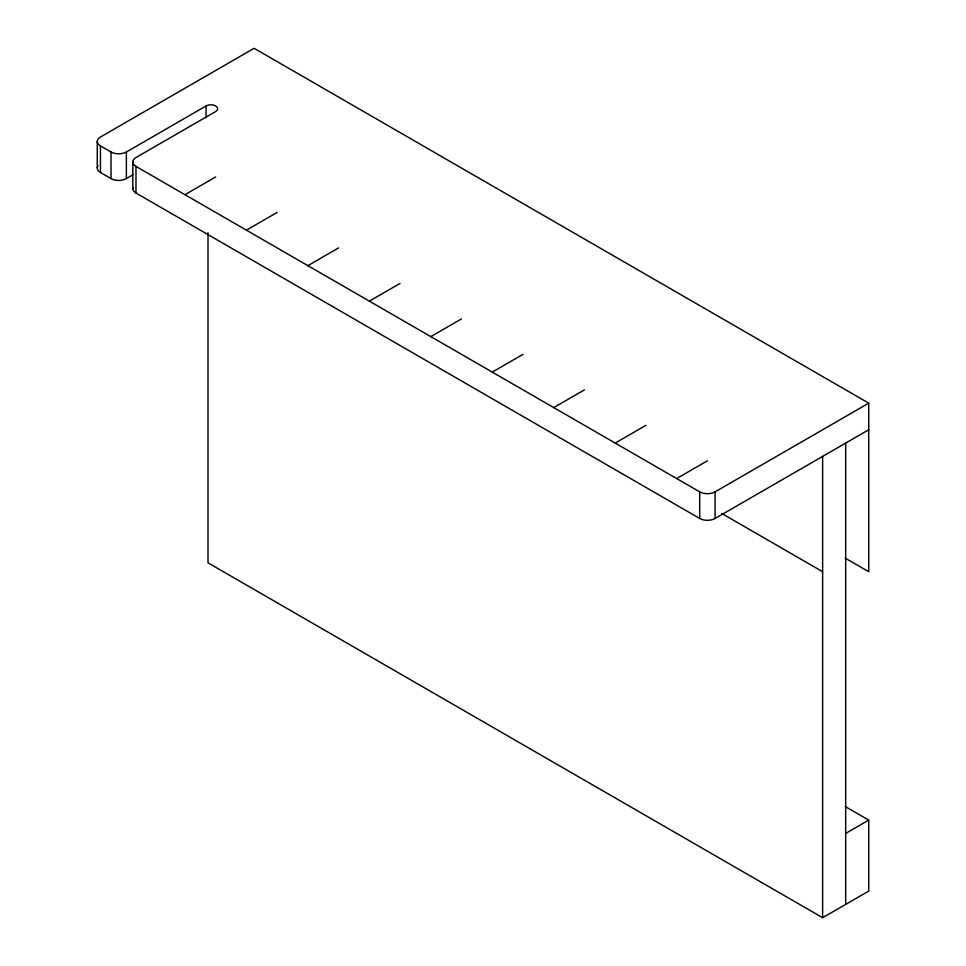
<?xml version="1.0" encoding="UTF-8"?>
<svg xmlns="http://www.w3.org/2000/svg" width="966" height="966" viewBox="0 0 966 966"><rect width="100%" height="100%" fill="white"/><g stroke="black" fill="none" stroke-linecap="round" stroke-linejoin="round"><path stroke-width="1.45" d="M845.25 558.155L868.736 571.715L868.736 403.16L254.106 48.3L100.452 137.015A10.867 6.279 0 0 0 100.452 145.89L111.005 151.988A10.867 6.279 0 0 0 126.377 151.988L206.084 105.958A6.786 3.924 0 0 1 215.696 105.958A6.786 3.924 0 0 1 215.696 111.513L135.977 157.53A10.867 6.279 0 0 0 135.977 166.406L135.977 193.019L699.71 518.476A10.867 6.279 0 0 0 715.082 518.476L868.736 429.773M98.085 165.669A10.867 6.279 0 0 0 100.452 172.503L111.005 178.601A10.867 6.279 0 0 0 126.377 178.601L132.91 174.822M184.953 194.673L215.696 176.935M246.427 230.162L277.157 212.423M307.888 265.65L338.619 247.9M369.35 301.138L400.081 283.388M430.812 336.615L461.543 318.877M492.274 372.103L523.004 354.365M553.735 407.592L584.466 389.841M615.197 443.08L645.928 425.33M676.659 478.556L707.39 460.818M135.977 166.406L699.71 491.863A10.867 6.279 0 0 0 715.082 491.863L868.736 403.16M845.685 833.417L868.736 820.11L868.736 891.087L822.634 917.7L208.004 562.84L208.004 232.685M721.759 513.465L822.634 571.715M845.25 806.55L868.736 820.11M845.685 443.08L845.685 904.393M822.634 456.387L822.634 917.7M715.082 491.863L715.082 518.476M699.71 491.863L699.71 518.476M206.084 105.958L206.084 117.792M132.801 161.962L132.801 188.575M126.377 151.988L126.377 178.601M111.005 151.988L111.005 178.601M100.452 145.89L100.452 172.503M97.264 141.447L97.264 168.06M135.977 193.019A10.867 6.279 0 0 1 132.885 187.754"/></g></svg>
